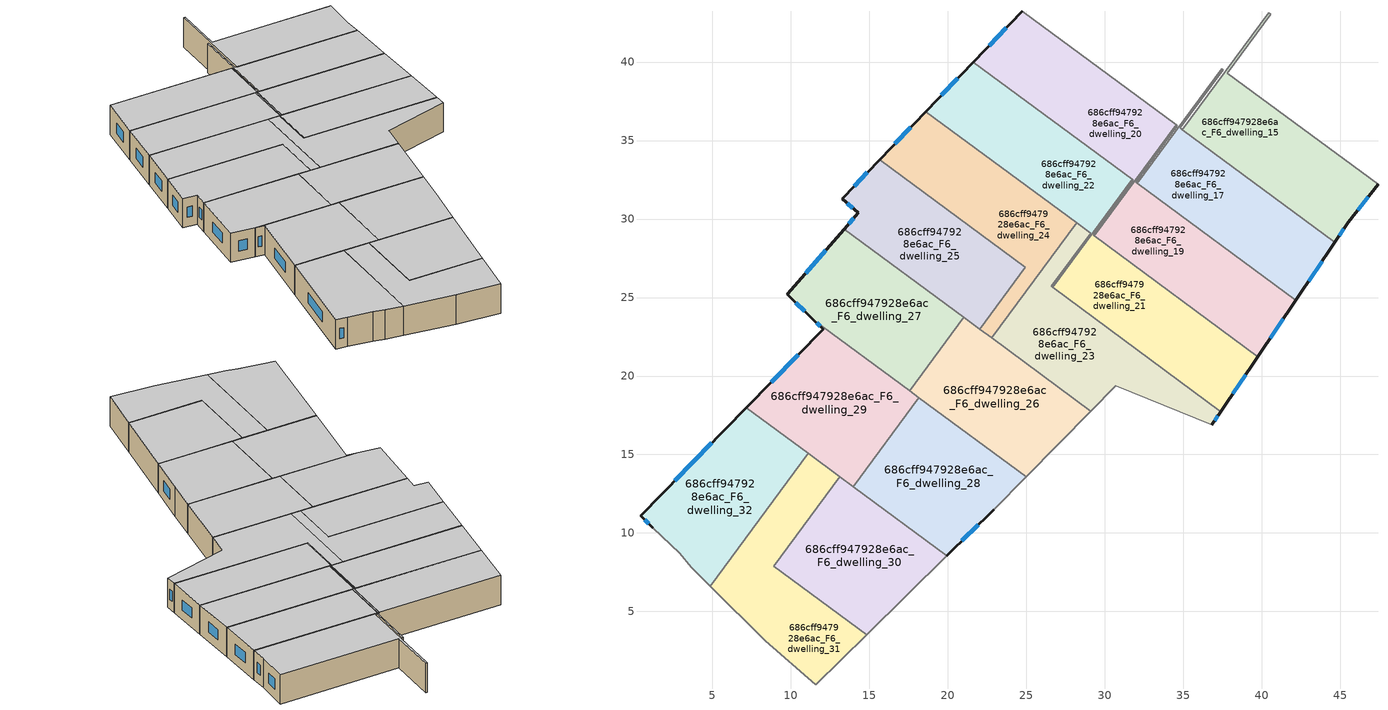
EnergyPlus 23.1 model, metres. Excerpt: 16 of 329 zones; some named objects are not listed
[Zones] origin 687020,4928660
686cff947928e6ac_F6_dwelling_15
 floor to 686cff947928e6ac_F5_dwelling_15 (EU_floor_Construction): 40.58,43.06 37.8,39.29 47.4,32.21 45.5,29.79 44.66,28.53 34.94,35.7 40.44,43.16 z18
 wall outside (EU_wall_Construction): 44.66,28.53 45.5,29.79 47.4,32.21 z18:21
 wall to 686cff947928e6ac_F6_dwelling_17 (EU_wall_Construction): 34.94,35.7 44.66,28.53 z18:21
 wall to 686cff947928e6ac_F6_dwelling_16 (EU_wall_Construction): 40.44,43.16 34.94,35.7 z18:21
 wall to 686cff947928e6ac_F6_dwelling_14 (EU_wall_Construction): 47.4,32.21 37.8,39.29 40.58,43.06 z18:21
 wall to 686cff947928e6ac_F6_dwelling_12 (EU_wall_Construction): 40.58,43.06 40.44,43.16 z18:21
 window (EU_Window_Construction): 46.12,30.57 46.78,31.42 / 44.93,28.94 45.23,29.38 z18.98:20.02
 ceiling to 686cff947928e6ac_F7_dwelling_15 (EU_floor_Construction): 45.5,29.79 47.4,32.21 37.8,39.29 40.58,43.06 40.44,43.16 34.94,35.7 44.66,28.53 z21
686cff947928e6ac_F6_dwelling_17
 floor to 686cff947928e6ac_F5_dwelling_17 (EU_floor_Construction): 37.53,39.5 34.8,35.8 34.94,35.7 44.66,28.53 42.16,24.82 32.06,32.28 37.44,39.56 z18
 wall outside (EU_wall_Construction): 42.16,24.82 44.66,28.53 z18:21
 wall to 686cff947928e6ac_F6_dwelling_18 (EU_wall_Construction): 37.44,39.56 32.06,32.28 z18:21
 wall to 686cff947928e6ac_F6_dwelling_16 (EU_wall_Construction): 34.94,35.7 34.8,35.8 37.53,39.5 37.44,39.56 z18:21
 wall to 686cff947928e6ac_F6_dwelling_19 (EU_wall_Construction): 32.06,32.28 42.16,24.82 z18:21
 window (EU_Window_Construction): 42.97,26.03 43.84,27.32 z18.98:20.02
 ceiling to 686cff947928e6ac_F7_dwelling_17 (EU_floor_Construction): 42.16,24.82 44.66,28.53 34.94,35.7 34.8,35.8 37.53,39.5 37.44,39.56 32.06,32.28 z21
686cff947928e6ac_F6_dwelling_19
 floor to 686cff947928e6ac_F5_dwelling_19 (EU_floor_Construction): 34.62,35.94 31.97,32.35 42.16,24.82 39.74,21.23 29.32,28.93 34.54,36 z18
 wall outside (EU_wall_Construction): 39.74,21.23 42.16,24.82 z18:21
 wall to 686cff947928e6ac_F6_dwelling_20 (EU_wall_Construction): 34.54,36 29.32,28.93 z18:21
 wall to 686cff947928e6ac_F6_dwelling_18 (EU_wall_Construction): 32.06,32.28 31.97,32.35 34.62,35.94 34.54,36 z18:21
 wall to 686cff947928e6ac_F6_dwelling_21 (EU_wall_Construction): 29.32,28.93 39.74,21.23 z18:21
 window (EU_Window_Construction): 40.53,22.4 41.37,23.66 z18.98:20.02
 ceiling to 686cff947928e6ac_F7_dwelling_19 (EU_floor_Construction): 39.74,21.23 42.16,24.82 31.97,32.35 34.62,35.94 34.54,36 29.32,28.93 z21
686cff947928e6ac_F6_dwelling_20
 floor to 686cff947928e6ac_F5_dwelling_20 (EU_floor_Construction): 34.54,36 29.32,28.93 29.24,28.98 31.81,32.47 21.62,40 24.73,43.24 z18
 wall outside (EU_wall_Construction): 24.73,43.24 21.62,40 z18:21
 wall to 686cff947928e6ac_F6_dwelling_21 (EU_wall_Construction): 31.74,32.52 31.81,32.47 29.24,28.98 29.32,28.93 z18:21
 wall to 686cff947928e6ac_F6_dwelling_18 (EU_wall_Construction): 34.54,36 24.73,43.24 z18:21
 wall to 686cff947928e6ac_F6_dwelling_22 (EU_wall_Construction): 21.62,40 31.74,32.52 z18:21
 window (EU_Window_Construction): 23.72,42.19 22.63,41.05 z18.98:20.02
 ceiling to 686cff947928e6ac_F7_dwelling_20 (EU_floor_Construction): 31.81,32.47 29.24,28.98 29.32,28.93 34.54,36 24.73,43.24 21.62,40 z21
686cff947928e6ac_F6_dwelling_21
 floor to 686cff947928e6ac_F5_dwelling_21 (EU_floor_Construction): 31.81,32.47 29.24,28.98 39.74,21.23 37.39,17.74 26.67,25.65 31.74,32.52 z18
 wall outside (EU_wall_Construction): 37.39,17.74 39.74,21.23 z18:21
 wall to 686cff947928e6ac_F6_dwelling_22 (EU_wall_Construction): 31.74,32.52 26.67,25.65 z18:21
 wall to 686cff947928e6ac_F6_dwelling_23 (EU_wall_Construction): 26.67,25.65 37.39,17.74 z18:21
 window (EU_Window_Construction): 38.15,18.87 38.98,20.09 z18.98:20.02
 ceiling to 686cff947928e6ac_F7_dwelling_21 (EU_floor_Construction): 37.39,17.74 39.74,21.23 29.24,28.98 31.81,32.47 31.74,32.52 26.67,25.65 z21
686cff947928e6ac_F6_dwelling_22
 floor to 686cff947928e6ac_F5_dwelling_22 (EU_floor_Construction): 31.74,32.52 26.67,25.65 26.59,25.71 29.09,29.09 18.59,36.85 21.62,40 z18
 wall outside (EU_wall_Construction): 21.62,40 18.59,36.85 z18:21
 wall to 686cff947928e6ac_F6_dwelling_23 (EU_wall_Construction): 28.2,29.75 29.09,29.09 26.59,25.71 26.67,25.65 z18:21
 wall to 686cff947928e6ac_F6_dwelling_24 (EU_wall_Construction): 18.59,36.85 28.2,29.75 z18:21
 window (EU_Window_Construction): 20.63,38.97 19.58,37.87 z18.98:20.02
 ceiling to 686cff947928e6ac_F7_dwelling_22 (EU_floor_Construction): 29.09,29.09 26.59,25.71 26.67,25.65 31.74,32.52 21.62,40 18.59,36.85 z21
686cff947928e6ac_F6_dwelling_23
 floor to 686cff947928e6ac_F5_dwelling_23 (EU_floor_Construction): 29.09,29.09 26.59,25.71 37.39,17.74 36.81,16.89 30.69,19.37 29.11,17.76 22.79,22.43 28.2,29.75 z18
 wall outside (EU_wall_Construction): 36.81,16.89 37.39,17.74 z18:21
 wall adiabatic (EU_wall_Construction): 29.11,17.76 30.69,19.37 36.81,16.89 z18:21
 wall to 686cff947928e6ac_F6_dwelling_24 (EU_wall_Construction): 28.2,29.75 22.79,22.43 z18:21
 wall to 686cff947928e6ac_F6_dwelling_26 (EU_wall_Construction): 22.79,22.43 29.11,17.76 z18:21
 window (EU_Window_Construction): 37,17.16 37.2,17.46 z18.98:20.02
 ceiling to 686cff947928e6ac_F7_dwelling_23 (EU_floor_Construction): 36.81,16.89 37.39,17.74 26.59,25.71 29.09,29.09 28.2,29.75 22.79,22.43 29.11,17.76 30.69,19.37 z21
686cff947928e6ac_F6_dwelling_24
 floor to 686cff947928e6ac_F5_dwelling_24 (EU_floor_Construction): 28.2,29.75 22.79,22.43 22.03,22.99 24.94,26.93 15.66,33.79 18.59,36.85 z18
 wall outside (EU_wall_Construction): 18.59,36.85 15.66,33.79 z18:21
 wall to 686cff947928e6ac_F6_dwelling_25 (EU_wall_Construction): 15.66,33.79 24.94,26.93 22.03,22.99 z18:21
 wall to 686cff947928e6ac_F6_dwelling_26 (EU_wall_Construction): 22.03,22.99 22.79,22.43 z18:21
 window (EU_Window_Construction): 17.64,35.85 16.61,34.78 z18.98:20.02
 ceiling to 686cff947928e6ac_F7_dwelling_24 (EU_floor_Construction): 22.79,22.43 28.2,29.75 18.59,36.85 15.66,33.79 24.94,26.93 22.03,22.99 z21
686cff947928e6ac_F6_dwelling_25
 floor to 686cff947928e6ac_F5_dwelling_25 (EU_floor_Construction): 24.94,26.93 22.03,22.99 13.4,29.37 14.29,30.39 13.26,31.29 15.66,33.79 z18
 wall outside (EU_wall_Construction): 15.66,33.79 13.26,31.29 14.29,30.39 13.4,29.37 z18:21
 wall to 686cff947928e6ac_F6_dwelling_27 (EU_wall_Construction): 13.4,29.37 21.02,23.74 z18:21
 wall to 686cff947928e6ac_F6_dwelling_26 (EU_wall_Construction): 21.02,23.74 22.03,22.99 z18:21
 window (EU_Window_Construction): 14,30.05 13.69,29.7 / 13.59,30.99 13.95,30.68 / 14.87,32.97 14.04,32.1 z18.98:20.02
 ceiling to 686cff947928e6ac_F7_dwelling_25 (EU_floor_Construction): 22.03,22.99 24.94,26.93 15.66,33.79 13.26,31.29 14.29,30.39 13.4,29.37 z21
686cff947928e6ac_F6_dwelling_26
 floor to 686cff947928e6ac_F5_dwelling_26 (EU_floor_Construction): 29.11,17.76 24.97,13.58 17.56,19.06 21.02,23.74 z18
 wall to 686cff947928e6ac_F6_dwelling_27 (EU_wall_Construction): 21.02,23.74 17.56,19.06 z18:21
 wall adiabatic (EU_wall_Construction): 24.97,13.58 29.11,17.76 z18:21
 wall to 686cff947928e6ac_F6_dwelling_28 (EU_wall_Construction): 18.15,18.62 24.97,13.58 z18:21
 wall to 686cff947928e6ac_F6_dwelling_29 (EU_wall_Construction): 17.56,19.06 18.15,18.62 z18:21
 ceiling to 686cff947928e6ac_F7_dwelling_26 (EU_floor_Construction): 24.97,13.58 29.11,17.76 21.02,23.74 17.56,19.06 z21
686cff947928e6ac_F6_dwelling_27
 floor to 686cff947928e6ac_F5_dwelling_27 (EU_floor_Construction): 21.02,23.74 17.56,19.06 11.43,23.59 9.78,25.2 13.4,29.37 z18
 wall outside (EU_wall_Construction): 13.4,29.37 9.78,25.2 11.43,23.59 z18:21
 wall to 686cff947928e6ac_F6_dwelling_29 (EU_wall_Construction): 11.43,23.59 17.56,19.06 z18:21
 window (EU_Window_Construction): 10.31,24.67 10.89,24.11 / 12.22,28.01 10.95,26.55 z18.98:20.02
 ceiling to 686cff947928e6ac_F7_dwelling_27 (EU_floor_Construction): 17.56,19.06 21.02,23.74 13.4,29.37 9.78,25.2 11.43,23.59 z21
686cff947928e6ac_F6_dwelling_28
 floor to 686cff947928e6ac_F5_dwelling_28 (EU_floor_Construction): 24.97,13.58 22.9,11.49 19.93,8.55 13.96,12.96 18.15,18.62 z18
 wall outside (EU_wall_Construction): 19.93,8.55 22.9,11.49 z18:21
 wall adiabatic (EU_wall_Construction): 22.9,11.49 24.97,13.58 z18:21
 wall to 686cff947928e6ac_F6_dwelling_29 (EU_wall_Construction): 18.15,18.62 13.96,12.96 z18:21
 wall to 686cff947928e6ac_F6_dwelling_30 (EU_wall_Construction): 13.96,12.96 19.93,8.55 z18:21
 window (EU_Window_Construction): 20.9,9.51 21.94,10.53 z18.98:20.02
 ceiling to 686cff947928e6ac_F7_dwelling_28 (EU_floor_Construction): 22.9,11.49 24.97,13.58 18.15,18.62 13.96,12.96 19.93,8.55 z21
686cff947928e6ac_F6_dwelling_29
 floor to 686cff947928e6ac_F5_dwelling_29 (EU_floor_Construction): 18.15,18.62 13.96,12.96 7.17,17.98 12.06,22.97 11.43,23.59 z18
 wall outside (EU_wall_Construction): 11.43,23.59 12.06,22.97 7.17,17.98 z18:21
 wall to 686cff947928e6ac_F6_dwelling_32 (EU_wall_Construction): 7.17,17.98 11.11,15.07 z18:21
 wall to 686cff947928e6ac_F6_dwelling_31 (EU_wall_Construction): 11.11,15.07 13.12,13.58 z18:21
 wall to 686cff947928e6ac_F6_dwelling_30 (EU_wall_Construction): 13.12,13.58 13.96,12.96 z18:21
 window (EU_Window_Construction): 11.63,23.39 11.86,23.17 / 10.47,21.34 8.76,19.6 z18.98:20.02
 ceiling to 686cff947928e6ac_F7_dwelling_29 (EU_floor_Construction): 13.96,12.96 18.15,18.62 11.43,23.59 12.06,22.97 7.17,17.98 z21
686cff947928e6ac_F6_dwelling_30
 floor to 686cff947928e6ac_F5_dwelling_30 (EU_floor_Construction): 19.93,8.55 14.82,3.51 8.91,7.87 13.12,13.58 z18
 wall adiabatic (EU_wall_Construction): 14.82,3.51 19.93,8.55 z18:21
 wall to 686cff947928e6ac_F6_dwelling_31 (EU_wall_Construction): 13.12,13.58 8.91,7.87 14.82,3.51 z18:21
 ceiling to 686cff947928e6ac_F7_dwelling_30 (EU_floor_Construction): 19.93,8.55 13.12,13.58 8.91,7.87 14.82,3.51 z21
686cff947928e6ac_F6_dwelling_31
 floor to 686cff947928e6ac_F5_dwelling_31 (EU_floor_Construction): 13.12,13.58 8.91,7.87 14.82,3.51 11.59,0.33 8.38,3.13 4.86,6.61 11.11,15.07 z18
 wall adiabatic (EU_wall_Construction): 4.86,6.61 8.38,3.13 11.59,0.33 14.82,3.51 z18:21
 wall to 686cff947928e6ac_F6_dwelling_32 (EU_wall_Construction): 11.11,15.07 4.86,6.61 z18:21
 ceiling to 686cff947928e6ac_F7_dwelling_31 (EU_floor_Construction): 14.82,3.51 8.91,7.87 13.12,13.58 11.11,15.07 4.86,6.61 8.38,3.13 11.59,0.33 z21
686cff947928e6ac_F6_dwelling_32
 floor to 686cff947928e6ac_F5_dwelling_32 (EU_floor_Construction): 11.11,15.07 4.86,6.61 3.64,7.81 2.91,8.69 1.2,10.34 0.42,11.11 7.17,17.98 z18
 wall outside (EU_wall_Construction): 7.17,17.98 0.42,11.11 1.2,10.34 z18:21
 wall adiabatic (EU_wall_Construction): 1.2,10.34 2.91,8.69 3.64,7.81 4.86,6.61 z18:21
 window (EU_Window_Construction): 0.67,10.86 0.95,10.59 / 4.97,15.74 2.61,13.34 z18.98:20.02
 ceiling to 686cff947928e6ac_F7_dwelling_32 (EU_floor_Construction): 4.86,6.61 11.11,15.07 7.17,17.98 0.42,11.11 1.2,10.34 2.91,8.69 3.64,7.81 z21
[Building]
EU S2 Campaign: North Axis=0; Terrain=City; Solar Distribution=FullExterior
[Site:Location]
Bologna: Latitude=44.5; Longitude=11.25; Time Zone=1; Elevation=37
[SizingPeriod:WeatherFileDays]
AnnualSizingPeriod: Begin Month=1; Begin Day of Month=1; End Month=12; End Day of Month=31; Day of Week for Start Day=Monday; Use Weather File Daylight Saving Period=No; Use Weather File Rain and Snow Indicators=No
[MATERIAL]
EU_InternalMass_Material: Roughness=MediumRough; Thickness=0.1; Conductivity=1; Density=1800; Specific Heat=900; Thermal Absorptance=0.9; Solar Absorptance=0.7; Visible Absorptance=0.7
[MATERIAL:NOMASS] Roughness=MediumRough; Thermal Absorptance=0.9; Solar Absorptance=0.7; Visible Absorptance=0.7
Name | Thermal Resistance
EU_wall_NoMass | 0.905828
EU_floor_NoMass | 0.67114
[WINDOWMATERIAL:SIMPLEGLAZINGSYSTEM]
EU_Window_SimpleGlazing: UFactor=4.52486; Solar Heat Gain Coefficient=0.85; Visible Transmittance=0.85
[CONSTRUCTION]
EU_wall_Construction: EU_wall_NoMass
EU_floor_Construction: EU_floor_NoMass
EU_Window_Construction: EU_Window_SimpleGlazing
EU_InternalMass_Construction: EU_InternalMass_Material
[ZONE] Type=1; Multiplier=1; Ceiling Height=autocalculate; Floor Area=autocalculate; Part of Total Floor Area=Yes
Name | Volume
686cff947928e6ac_F6_dwelling_15 | 168.284
686cff947928e6ac_F6_dwelling_17 | 168.273
686cff947928e6ac_F6_dwelling_19; 686cff947928e6ac_F6_dwelling_27 | 168.274
686cff947928e6ac_F6_dwelling_20 | 168.287
686cff947928e6ac_F6_dwelling_21 | 168.293
686cff947928e6ac_F6_dwelling_22 | 168.278
686cff947928e6ac_F6_dwelling_23 | 168.296
686cff947928e6ac_F6_dwelling_24 | 168.26
686cff947928e6ac_F6_dwelling_25; 686cff947928e6ac_F6_dwelling_32 | 168.292
686cff947928e6ac_F6_dwelling_26 | 168.29
686cff947928e6ac_F6_dwelling_28 | 168.269
686cff947928e6ac_F6_dwelling_29 | 168.272
686cff947928e6ac_F6_dwelling_30 | 168.282
686cff947928e6ac_F6_dwelling_31 | 168.276
[INTERNALMASS] Construction=EU_InternalMass_Construction
Name | Zone or ZoneList | Surface Area
686cff947928e6ac_F6_dwelling_15_EU_InternalMass | 686cff947928e6ac_F6_dwelling_15 | 56.0937
686cff947928e6ac_F6_dwelling_17_EU_InternalMass | 686cff947928e6ac_F6_dwelling_17 | 56.0919
686cff947928e6ac_F6_dwelling_19_EU_InternalMass | 686cff947928e6ac_F6_dwelling_19 | 56.0916
686cff947928e6ac_F6_dwelling_20_EU_InternalMass | 686cff947928e6ac_F6_dwelling_20 | 56.0942
686cff947928e6ac_F6_dwelling_21_EU_InternalMass | 686cff947928e6ac_F6_dwelling_21 | 56.0964
686cff947928e6ac_F6_dwelling_22_EU_InternalMass | 686cff947928e6ac_F6_dwelling_22 | 56.0935
686cff947928e6ac_F6_dwelling_23_EU_InternalMass | 686cff947928e6ac_F6_dwelling_23 | 56.0988
686cff947928e6ac_F6_dwelling_24_EU_InternalMass | 686cff947928e6ac_F6_dwelling_24 | 56.087
686cff947928e6ac_F6_dwelling_25_EU_InternalMass | 686cff947928e6ac_F6_dwelling_25 | 56.0966
686cff947928e6ac_F6_dwelling_26_EU_InternalMass | 686cff947928e6ac_F6_dwelling_26 | 56.0964
686cff947928e6ac_F6_dwelling_27_EU_InternalMass | 686cff947928e6ac_F6_dwelling_27 | 56.0918
686cff947928e6ac_F6_dwelling_28_EU_InternalMass | 686cff947928e6ac_F6_dwelling_28 | 56.0895
686cff947928e6ac_F6_dwelling_29_EU_InternalMass | 686cff947928e6ac_F6_dwelling_29 | 56.0911
686cff947928e6ac_F6_dwelling_30_EU_InternalMass | 686cff947928e6ac_F6_dwelling_30 | 56.0926
686cff947928e6ac_F6_dwelling_31_EU_InternalMass | 686cff947928e6ac_F6_dwelling_31 | 56.092
686cff947928e6ac_F6_dwelling_32_EU_InternalMass | 686cff947928e6ac_F6_dwelling_32 | 56.0972
[OTHEREQUIPMENT] Fuel Type=Electricity; Design Level Calculation Method=Watts/Area; Power per Zone Floor Area=1; Fraction Latent=0; Fraction Radiant=0; Fraction Lost=0; Carbon Dioxide Generation Rate=0; EndUse Subcategory=EU_Step8_InternalGains
Name | Zone or ZoneList or Space or SpaceList | Schedule
EU_Step8_InternalGain_686cff947928e6ac_F6_dwelling_15_f000 | 686cff947928e6ac_F6_dwelling_15 | EU_Step8_GainSchedule_686cff947928e6ac_F6_dwelling_15_f000
EU_Step8_InternalGain_686cff947928e6ac_F6_dwelling_17_f000 | 686cff947928e6ac_F6_dwelling_17 | EU_Step8_GainSchedule_686cff947928e6ac_F6_dwelling_17_f000
EU_Step8_InternalGain_686cff947928e6ac_F6_dwelling_19_f000 | 686cff947928e6ac_F6_dwelling_19 | EU_Step8_GainSchedule_686cff947928e6ac_F6_dwelling_19_f000
EU_Step8_InternalGain_686cff947928e6ac_F6_dwelling_20_f000 | 686cff947928e6ac_F6_dwelling_20 | EU_Step8_GainSchedule_686cff947928e6ac_F6_dwelling_20_f000
EU_Step8_InternalGain_686cff947928e6ac_F6_dwelling_21_f000 | 686cff947928e6ac_F6_dwelling_21 | EU_Step8_GainSchedule_686cff947928e6ac_F6_dwelling_21_f000
EU_Step8_InternalGain_686cff947928e6ac_F6_dwelling_22_f000 | 686cff947928e6ac_F6_dwelling_22 | EU_Step8_GainSchedule_686cff947928e6ac_F6_dwelling_22_f000
EU_Step8_InternalGain_686cff947928e6ac_F6_dwelling_23_f000 | 686cff947928e6ac_F6_dwelling_23 | EU_Step8_GainSchedule_686cff947928e6ac_F6_dwelling_23_f000
EU_Step8_InternalGain_686cff947928e6ac_F6_dwelling_24_f000 | 686cff947928e6ac_F6_dwelling_24 | EU_Step8_GainSchedule_686cff947928e6ac_F6_dwelling_24_f000
EU_Step8_InternalGain_686cff947928e6ac_F6_dwelling_25_f000 | 686cff947928e6ac_F6_dwelling_25 | EU_Step8_GainSchedule_686cff947928e6ac_F6_dwelling_25_f000
EU_Step8_InternalGain_686cff947928e6ac_F6_dwelling_26_f000 | 686cff947928e6ac_F6_dwelling_26 | EU_Step8_GainSchedule_686cff947928e6ac_F6_dwelling_26_f000
EU_Step8_InternalGain_686cff947928e6ac_F6_dwelling_27_f000 | 686cff947928e6ac_F6_dwelling_27 | EU_Step8_GainSchedule_686cff947928e6ac_F6_dwelling_27_f000
EU_Step8_InternalGain_686cff947928e6ac_F6_dwelling_28_f000 | 686cff947928e6ac_F6_dwelling_28 | EU_Step8_GainSchedule_686cff947928e6ac_F6_dwelling_28_f000
EU_Step8_InternalGain_686cff947928e6ac_F6_dwelling_29_f000 | 686cff947928e6ac_F6_dwelling_29 | EU_Step8_GainSchedule_686cff947928e6ac_F6_dwelling_29_f000
EU_Step8_InternalGain_686cff947928e6ac_F6_dwelling_30_f000 | 686cff947928e6ac_F6_dwelling_30 | EU_Step8_GainSchedule_686cff947928e6ac_F6_dwelling_30_f000
EU_Step8_InternalGain_686cff947928e6ac_F6_dwelling_31_f000 | 686cff947928e6ac_F6_dwelling_31 | EU_Step8_GainSchedule_686cff947928e6ac_F6_dwelling_31_f000
EU_Step8_InternalGain_686cff947928e6ac_F6_dwelling_32_f000 | 686cff947928e6ac_F6_dwelling_32 | EU_Step8_GainSchedule_686cff947928e6ac_F6_dwelling_32_f000
[ZONEVENTILATION:DESIGNFLOWRATE] Schedule=EU_AlwaysOn; Design Flow Rate Calculation Method=AirChanges/Hour; Air Changes per Hour=0.73129; Ventilation Type=Natural; Fan Pressure Rise=0; Fan Total Efficiency=1; Constant Term Coefficient=1; Temperature Term Coefficient=0; Velocity Term Coefficient=0; Velocity Squared Term Coefficient=0; Minimum Indoor Temperature=-100; Maximum Indoor Temperature=100; Delta Temperature=-100; Minimum Outdoor Temperature=-100; Maximum Outdoor Temperature=100; Maximum Wind Speed=40
Name | Zone or ZoneList or Space or SpaceList
EU_ConstantAir_686cff947928e6ac_F6_dwelling_15 | 686cff947928e6ac_F6_dwelling_15
EU_ConstantAir_686cff947928e6ac_F6_dwelling_17 | 686cff947928e6ac_F6_dwelling_17
EU_ConstantAir_686cff947928e6ac_F6_dwelling_19 | 686cff947928e6ac_F6_dwelling_19
EU_ConstantAir_686cff947928e6ac_F6_dwelling_20 | 686cff947928e6ac_F6_dwelling_20
EU_ConstantAir_686cff947928e6ac_F6_dwelling_21 | 686cff947928e6ac_F6_dwelling_21
EU_ConstantAir_686cff947928e6ac_F6_dwelling_22 | 686cff947928e6ac_F6_dwelling_22
EU_ConstantAir_686cff947928e6ac_F6_dwelling_23 | 686cff947928e6ac_F6_dwelling_23
EU_ConstantAir_686cff947928e6ac_F6_dwelling_24 | 686cff947928e6ac_F6_dwelling_24
EU_ConstantAir_686cff947928e6ac_F6_dwelling_25 | 686cff947928e6ac_F6_dwelling_25
EU_ConstantAir_686cff947928e6ac_F6_dwelling_26 | 686cff947928e6ac_F6_dwelling_26
EU_ConstantAir_686cff947928e6ac_F6_dwelling_27 | 686cff947928e6ac_F6_dwelling_27
EU_ConstantAir_686cff947928e6ac_F6_dwelling_28 | 686cff947928e6ac_F6_dwelling_28
EU_ConstantAir_686cff947928e6ac_F6_dwelling_29 | 686cff947928e6ac_F6_dwelling_29
EU_ConstantAir_686cff947928e6ac_F6_dwelling_30 | 686cff947928e6ac_F6_dwelling_30
EU_ConstantAir_686cff947928e6ac_F6_dwelling_31 | 686cff947928e6ac_F6_dwelling_31
EU_ConstantAir_686cff947928e6ac_F6_dwelling_32 | 686cff947928e6ac_F6_dwelling_32
[HVACTEMPLATE:ZONE:IDEALLOADSAIRSYSTEM] System Availability Schedule=EU_AlwaysOn; Maximum Heating Supply Air Temperature=50; Minimum Cooling Supply Air Temperature=13; Maximum Heating Supply Air Humidity Ratio=0.0156; Minimum Cooling Supply Air Humidity Ratio=0.0077; Heating Limit=NoLimit; Cooling Limit=NoLimit; Heating Availability Schedule=EU_AlwaysOn; Cooling Availability Schedule=EU_CoolingOff; Dehumidification Control Type=ConstantSensibleHeatRatio; Cooling Sensible Heat Ratio=0.7; Dehumidification Setpoint=60; Humidification Control Type=None; Humidification Setpoint=30; Outdoor Air Method=None; Outdoor Air Flow Rate per Person=0.00944; Outdoor Air Flow Rate per Zone Floor Area=0; Outdoor Air Flow Rate per Zone=0; Demand Controlled Ventilation Type=None; Outdoor Air Economizer Type=NoEconomizer; Heat Recovery Type=None; Sensible Heat Recovery Effectiveness=0.7; Latent Heat Recovery Effectiveness=0.65
Name | Template Thermostat
686cff947928e6ac_F6_dwelling_15 | EU_HeatOnly_686cff947928e6ac_F6_dwelling_15
686cff947928e6ac_F6_dwelling_17 | EU_HeatOnly_686cff947928e6ac_F6_dwelling_17
686cff947928e6ac_F6_dwelling_19 | EU_HeatOnly_686cff947928e6ac_F6_dwelling_19
686cff947928e6ac_F6_dwelling_20 | EU_HeatOnly_686cff947928e6ac_F6_dwelling_20
686cff947928e6ac_F6_dwelling_21 | EU_HeatOnly_686cff947928e6ac_F6_dwelling_21
686cff947928e6ac_F6_dwelling_22 | EU_HeatOnly_686cff947928e6ac_F6_dwelling_22
686cff947928e6ac_F6_dwelling_23 | EU_HeatOnly_686cff947928e6ac_F6_dwelling_23
686cff947928e6ac_F6_dwelling_24 | EU_HeatOnly_686cff947928e6ac_F6_dwelling_24
686cff947928e6ac_F6_dwelling_25 | EU_HeatOnly_686cff947928e6ac_F6_dwelling_25
686cff947928e6ac_F6_dwelling_26 | EU_HeatOnly_686cff947928e6ac_F6_dwelling_26
686cff947928e6ac_F6_dwelling_27 | EU_HeatOnly_686cff947928e6ac_F6_dwelling_27
686cff947928e6ac_F6_dwelling_28 | EU_HeatOnly_686cff947928e6ac_F6_dwelling_28
686cff947928e6ac_F6_dwelling_29 | EU_HeatOnly_686cff947928e6ac_F6_dwelling_29
686cff947928e6ac_F6_dwelling_30 | EU_HeatOnly_686cff947928e6ac_F6_dwelling_30
686cff947928e6ac_F6_dwelling_31 | EU_HeatOnly_686cff947928e6ac_F6_dwelling_31
686cff947928e6ac_F6_dwelling_32 | EU_HeatOnly_686cff947928e6ac_F6_dwelling_32
[SIZING:ZONE] Zone Cooling Design Supply Air Temperature Input Method=SupplyAirTemperature; Zone Cooling Design Supply Air Temperature=13; Zone Heating Design Supply Air Temperature Input Method=SupplyAirTemperature; Zone Heating Design Supply Air Temperature=50; Zone Cooling Design Supply Air Humidity Ratio=0.008; Zone Heating Design Supply Air Humidity Ratio=0.008; Cooling Design Air Flow Method=DesignDay; Cooling Design Air Flow Rate=0; Cooling Minimum Air Flow per Zone Floor Area=0.000762; Cooling Minimum Air Flow=0; Cooling Minimum Air Flow Fraction=0.2; Heating Design Air Flow Method=DesignDay; Heating Design Air Flow Rate=0; Heating Maximum Air Flow per Zone Floor Area=0.002032; Heating Maximum Air Flow=0.141576; Heating Maximum Air Flow Fraction=0.3; Account for Dedicated Outdoor Air System=No; Dedicated Outdoor Air System Control Strategy=NeutralSupplyAir; Dedicated Outdoor Air Low Setpoint Temperature for Design=autosize; Dedicated Outdoor Air High Setpoint Temperature for Design=autosize; Zone Load Sizing Method=Sensible Load Only No Latent Load; Zone Latent Cooling Design Supply Air Humidity Ratio Input Method=HumidityRatioDifference; Zone Cooling Design Supply Air Humidity Ratio Difference=0.005; Zone Latent Heating Design Supply Air Humidity Ratio Input Method=HumidityRatioDifference; Zone Humidification Design Supply Air Humidity Ratio Difference=0.005
686cff947928e6ac_F6_dwelling_15; 686cff947928e6ac_F6_dwelling_17; 686cff947928e6ac_F6_dwelling_19; 686cff947928e6ac_F6_dwelling_20; 686cff947928e6ac_F6_dwelling_21; 686cff947928e6ac_F6_dwelling_22; 686cff947928e6ac_F6_dwelling_23; 686cff947928e6ac_F6_dwelling_24; 686cff947928e6ac_F6_dwelling_25; 686cff947928e6ac_F6_dwelling_26; 686cff947928e6ac_F6_dwelling_27; 686cff947928e6ac_F6_dwelling_28; 686cff947928e6ac_F6_dwelling_29; 686cff947928e6ac_F6_dwelling_30; 686cff947928e6ac_F6_dwelling_31; 686cff947928e6ac_F6_dwelling_32
[SCHEDULE:CONSTANT]
Name | Hourly Value
EU_AlwaysOn | 1
EU_CoolingOff | 0
[SCHEDULE:FILE] Column Number=1; Rows to Skip at Top=0; Number of Hours of Data=8760; Column Separator=Comma; Interpolate to Timestep=No; Minutes per Item=60; Adjust Schedule for Daylight Savings=Yes
Name | File
EU_Step8_GainSchedule_686cff947928e6ac_F6_dwelling_15_f000 | ../../schedules/686cff947928e6ac/686cff947928e6ac_F6_dwelling_15_f000_gain.csv
EU_Step8_GainSchedule_686cff947928e6ac_F6_dwelling_17_f000 | ../../schedules/686cff947928e6ac/686cff947928e6ac_F6_dwelling_17_f000_gain.csv
EU_Step8_GainSchedule_686cff947928e6ac_F6_dwelling_19_f000 | ../../schedules/686cff947928e6ac/686cff947928e6ac_F6_dwelling_19_f000_gain.csv
EU_Step8_GainSchedule_686cff947928e6ac_F6_dwelling_20_f000 | ../../schedules/686cff947928e6ac/686cff947928e6ac_F6_dwelling_20_f000_gain.csv
EU_Step8_GainSchedule_686cff947928e6ac_F6_dwelling_21_f000 | ../../schedules/686cff947928e6ac/686cff947928e6ac_F6_dwelling_21_f000_gain.csv
EU_Step8_GainSchedule_686cff947928e6ac_F6_dwelling_22_f000 | ../../schedules/686cff947928e6ac/686cff947928e6ac_F6_dwelling_22_f000_gain.csv
EU_Step8_GainSchedule_686cff947928e6ac_F6_dwelling_23_f000 | ../../schedules/686cff947928e6ac/686cff947928e6ac_F6_dwelling_23_f000_gain.csv
EU_Step8_GainSchedule_686cff947928e6ac_F6_dwelling_24_f000 | ../../schedules/686cff947928e6ac/686cff947928e6ac_F6_dwelling_24_f000_gain.csv
EU_Step8_GainSchedule_686cff947928e6ac_F6_dwelling_25_f000 | ../../schedules/686cff947928e6ac/686cff947928e6ac_F6_dwelling_25_f000_gain.csv
EU_Step8_GainSchedule_686cff947928e6ac_F6_dwelling_26_f000 | ../../schedules/686cff947928e6ac/686cff947928e6ac_F6_dwelling_26_f000_gain.csv
EU_Step8_GainSchedule_686cff947928e6ac_F6_dwelling_27_f000 | ../../schedules/686cff947928e6ac/686cff947928e6ac_F6_dwelling_27_f000_gain.csv
EU_Step8_GainSchedule_686cff947928e6ac_F6_dwelling_28_f000 | ../../schedules/686cff947928e6ac/686cff947928e6ac_F6_dwelling_28_f000_gain.csv
EU_Step8_GainSchedule_686cff947928e6ac_F6_dwelling_29_f000 | ../../schedules/686cff947928e6ac/686cff947928e6ac_F6_dwelling_29_f000_gain.csv
EU_Step8_GainSchedule_686cff947928e6ac_F6_dwelling_30_f000 | ../../schedules/686cff947928e6ac/686cff947928e6ac_F6_dwelling_30_f000_gain.csv
EU_Step8_GainSchedule_686cff947928e6ac_F6_dwelling_31_f000 | ../../schedules/686cff947928e6ac/686cff947928e6ac_F6_dwelling_31_f000_gain.csv
EU_Step8_GainSchedule_686cff947928e6ac_F6_dwelling_32_f000 | ../../schedules/686cff947928e6ac/686cff947928e6ac_F6_dwelling_32_f000_gain.csv
